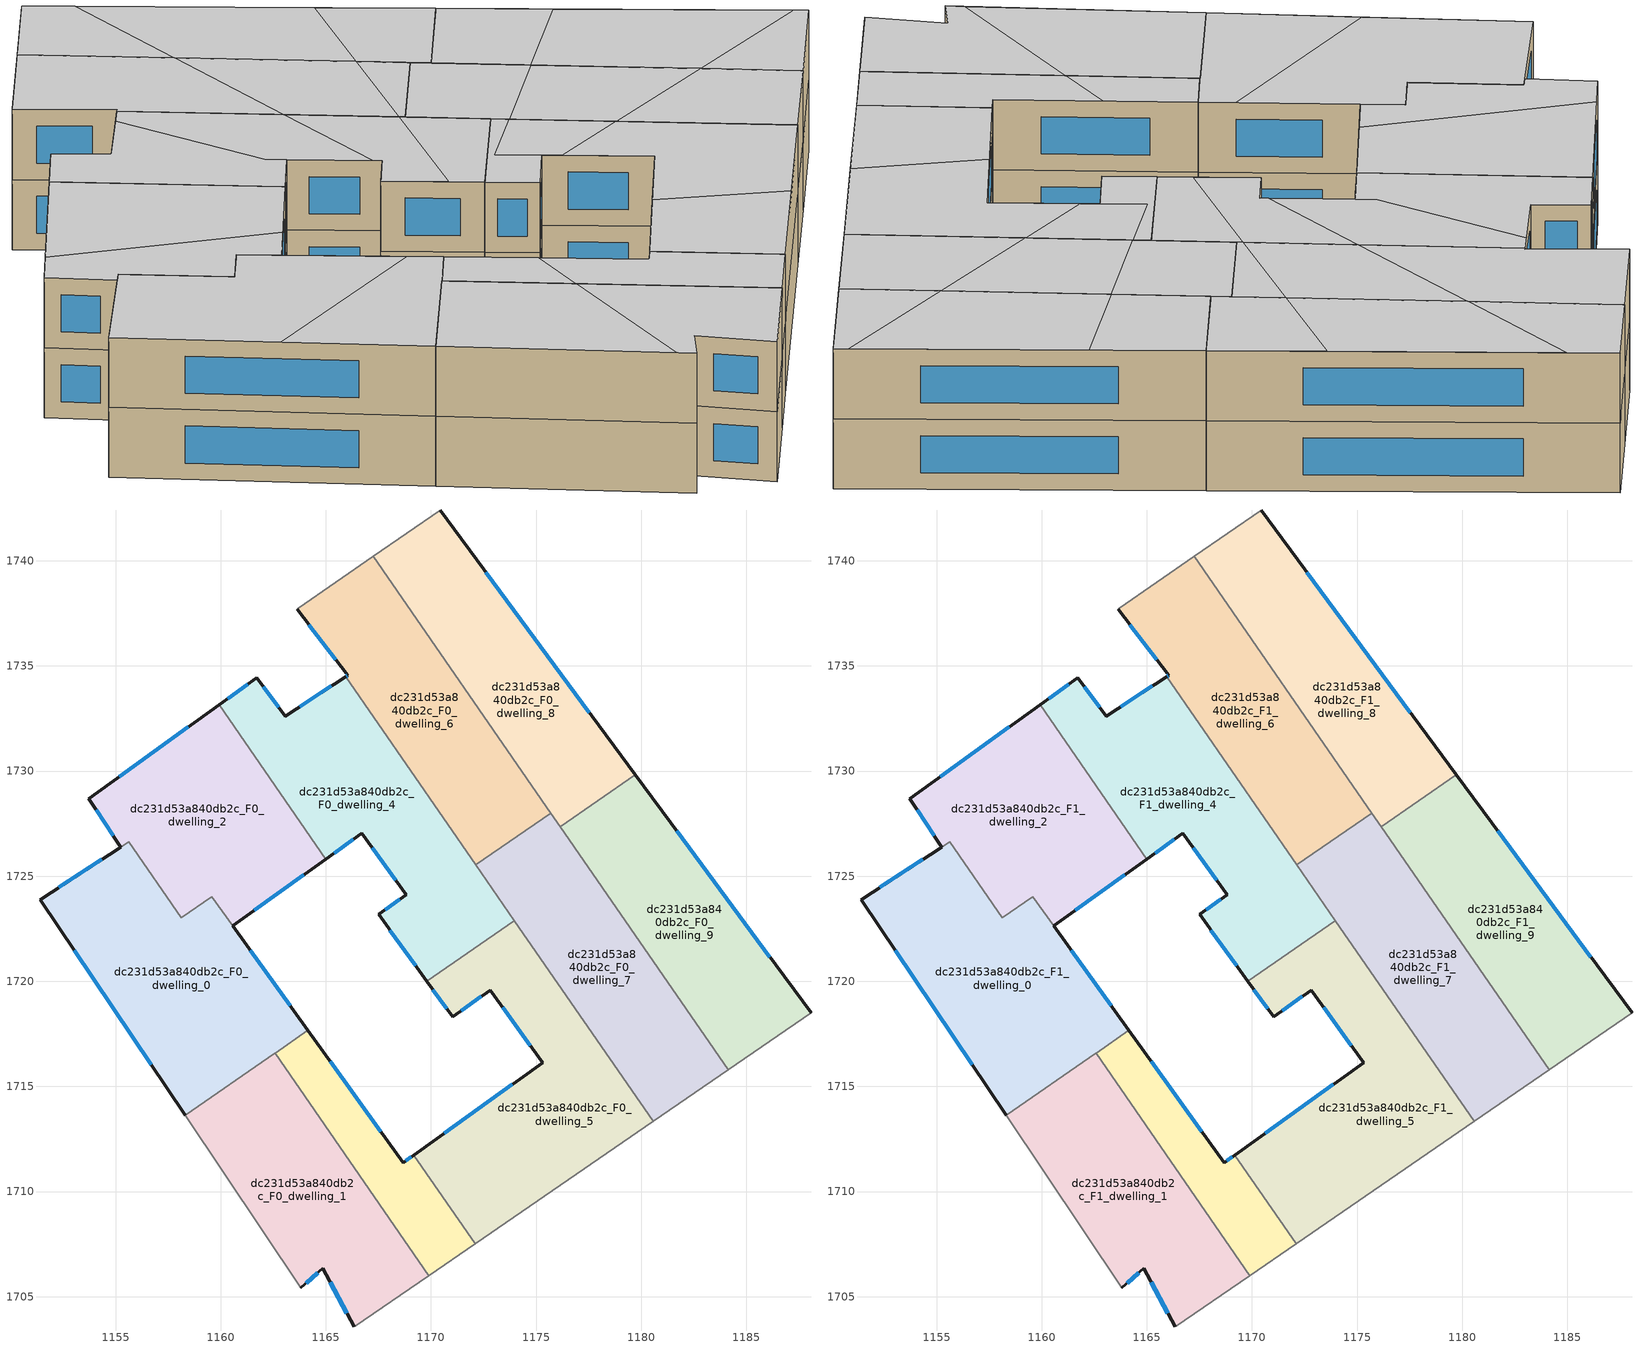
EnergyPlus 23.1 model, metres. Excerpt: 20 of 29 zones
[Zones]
dc231d53a840db2c_F0_dwelling_0
 floor ground (EU_floor_Construction): 1159.57,1724.01 1164.14,1717.67 1162.59,1716.57 1162.58,1716.58 1158.3,1713.63 1151.4,1723.89 1155.63,1726.64 1158.13,1723.02 z0
 wall outside (EU_wall_Construction): 1164.14,1717.67 1160.57,1722.63 / 1155.23,1726.38 1151.4,1723.89 1158.3,1713.63 z0:3
 wall to dc231d53a840db2c_F0_dwelling_1 (EU_wall_Construction): 1158.3,1713.63 1162.58,1716.58 1162.59,1716.57 z0:3
 wall to dc231d53a840db2c_F0_dwelling_2 (EU_wall_Construction): 1160.56,1722.64 1159.57,1724.02 / 1159.57,1724.01 1158.13,1723.02 1155.63,1726.64 1155.23,1726.38 z0:3
 wall to dc231d53a840db2c_F0_dwelling_3 (EU_wall_Construction): 1162.59,1716.57 1164.14,1717.67 z0:3
 window (EU_Window_Construction): 1153.02,1721.48 1156.68,1716.04 / 1163.3,1718.83 1161.41,1721.47 / 1154.33,1725.8 1152.3,1724.47 z0.7:2.3
dc231d53a840db2c_F0_dwelling_1
 floor ground (EU_floor_Construction): 1162.58,1716.58 1169.89,1706 1166.36,1703.57 1164.85,1706.34 1163.81,1705.43 1158.3,1713.63 z0
 wall outside (EU_wall_Construction): 1163.81,1705.43 1164.85,1706.34 1166.36,1703.57 z0:3
 wall adiabatic (EU_wall_Construction): 1166.36,1703.57 1169.89,1706 / 1158.3,1713.63 1163.81,1705.43 z0:3
 wall to dc231d53a840db2c_F0_dwelling_3 (EU_wall_Construction): 1169.89,1706 1162.59,1716.57 z0:3
 window (EU_Window_Construction): 1165.2,1705.69 1166,1704.22 / 1164.06,1705.65 1164.61,1706.13 z0.7:2.3
dc231d53a840db2c_F0_dwelling_2
 floor ground (EU_floor_Construction): 1159.92,1733.15 1164.99,1725.81 1160.56,1722.64 1159.57,1724.02 1158.13,1723.02 1155.62,1726.64 1155.23,1726.38 1153.71,1728.69 z0
 wall outside (EU_wall_Construction): 1159.92,1733.15 1153.71,1728.69 1155.23,1726.38 / 1160.56,1722.64 1164.99,1725.81 z0:3
 wall to dc231d53a840db2c_F0_dwelling_4 (EU_wall_Construction): 1164.99,1725.81 1159.92,1733.15 z0:3
 window (EU_Window_Construction): 1154.07,1728.15 1154.87,1726.93 / 1158.46,1732.1 1155.17,1729.74 / 1161.6,1723.38 1163.95,1725.07 z0.7:2.3
dc231d53a840db2c_F0_dwelling_3
 floor ground (EU_floor_Construction): 1169.18,1711.74 1172.1,1707.52 1169.89,1706 1162.59,1716.57 1164.14,1717.67 1168.68,1711.37 z0
 wall outside (EU_wall_Construction): 1169.18,1711.74 1168.68,1711.37 1164.14,1717.67 z0:3
 wall adiabatic (EU_wall_Construction): 1169.89,1706 1172.1,1707.52 z0:3
 wall to dc231d53a840db2c_F0_dwelling_5 (EU_wall_Construction): 1172.1,1707.52 1169.18,1711.74 z0:3
 window (EU_Window_Construction): 1167.61,1712.85 1165.21,1716.19 / 1169.06,1711.65 1168.8,1711.46 z0.7:2.3
dc231d53a840db2c_F0_dwelling_4
 floor ground (EU_floor_Construction): 1165.94,1734.5 1173.97,1722.88 1169.8,1720 1167.51,1723.19 1168.82,1724.12 1166.72,1727.04 1164.99,1725.81 1159.92,1733.15 1161.71,1734.43 1163.07,1732.61 z0
 wall outside (EU_wall_Construction): 1164.99,1725.81 1166.72,1727.04 1168.82,1724.12 1167.51,1723.19 1169.8,1720 / 1165.94,1734.5 1163.07,1732.61 1161.71,1734.43 1159.92,1733.15 z0:3
 wall to dc231d53a840db2c_F0_dwelling_5 (EU_wall_Construction): 1169.8,1720 1173.97,1722.88 z0:3
 wall to dc231d53a840db2c_F0_dwelling_6 (EU_wall_Construction): 1172.14,1725.53 1165.94,1734.5 z0:3
 wall to dc231d53a840db2c_F0_dwelling_7 (EU_wall_Construction): 1173.97,1722.88 1172.14,1725.53 z0:3
 window (EU_Window_Construction): 1167.21,1726.36 1168.33,1724.81 / 1165.4,1726.1 1166.31,1726.75 / 1161.29,1734.13 1160.34,1733.45 / 1162.75,1733.03 1162.03,1734 / 1165.27,1734.05 1163.75,1733.05 / 1168.05,1722.44 1169.27,1720.75 / 1168.51,1723.9 1167.82,1723.41 z0.7:2.3
dc231d53a840db2c_F0_dwelling_5
 floor ground (EU_floor_Construction): 1173.97,1722.88 1180.57,1713.33 1172.1,1707.52 1169.18,1711.74 1175.31,1716.13 1172.82,1719.59 1171.03,1718.31 1169.8,1720 z0
 wall outside (EU_wall_Construction): 1169.8,1720 1171.03,1718.31 1172.82,1719.59 1175.31,1716.13 1169.18,1711.74 z0:3
 wall adiabatic (EU_wall_Construction): 1172.1,1707.52 1180.57,1713.33 z0:3
 wall to dc231d53a840db2c_F0_dwelling_7 (EU_wall_Construction): 1180.57,1713.33 1173.97,1722.88 z0:3
 window (EU_Window_Construction): 1173.87,1715.1 1170.62,1712.77 / 1173.41,1718.78 1174.73,1716.94 / 1171.45,1718.61 1172.4,1719.29 / 1170.09,1719.61 1170.74,1718.71 z0.7:2.3
dc231d53a840db2c_F0_dwelling_6
 floor ground (EU_floor_Construction): 1167.25,1740.21 1175.7,1728 1172.14,1725.53 1165.94,1734.5 1166.03,1734.56 1163.63,1737.71 1163.69,1737.75 z0
 wall outside (EU_wall_Construction): 1163.63,1737.71 1166.03,1734.56 1165.94,1734.5 z0:3
 wall adiabatic (EU_wall_Construction): 1167.25,1740.21 1163.69,1737.75 1163.63,1737.71 z0:3
 wall to dc231d53a840db2c_F0_dwelling_7 (EU_wall_Construction): 1172.14,1725.53 1175.7,1728 z0:3
 wall to dc231d53a840db2c_F0_dwelling_8 (EU_wall_Construction): 1175.7,1728 1167.25,1740.21 z0:3
 window (EU_Window_Construction): 1164.19,1736.97 1165.47,1735.3 / 1166.01,1734.54 1165.96,1734.51 z0.7:2.3
dc231d53a840db2c_F0_dwelling_7
 floor ground (EU_floor_Construction): 1175.7,1728 1184.14,1715.79 1180.57,1713.33 1172.14,1725.53 z0
 wall adiabatic (EU_wall_Construction): 1180.57,1713.33 1184.14,1715.79 z0:3
 wall to dc231d53a840db2c_F0_dwelling_9 (EU_wall_Construction): 1184.14,1715.79 1176.14,1727.35 z0:3
 wall to dc231d53a840db2c_F0_dwelling_8 (EU_wall_Construction): 1176.14,1727.35 1175.7,1728 z0:3
dc231d53a840db2c_F0_dwelling_8
 floor ground (EU_floor_Construction): 1170.43,1742.41 1179.72,1729.82 1176.14,1727.35 1167.25,1740.21 z0
 wall outside (EU_wall_Construction): 1179.72,1729.82 1170.43,1742.41 z0:3
 wall to dc231d53a840db2c_F0_dwelling_9 (EU_wall_Construction): 1176.14,1727.35 1179.72,1729.82 z0:3
 wall adiabatic (EU_wall_Construction): 1170.43,1742.41 1167.25,1740.21 z0:3
 window (EU_Window_Construction): 1177.54,1732.78 1172.61,1739.45 z0.7:2.3
dc231d53a840db2c_F0_dwelling_9
 floor ground (EU_floor_Construction): 1179.72,1729.82 1188.08,1718.49 1184.14,1715.79 1176.14,1727.35 z0
 wall outside (EU_wall_Construction): 1188.08,1718.49 1179.72,1729.82 z0:3
 wall adiabatic (EU_wall_Construction): 1184.14,1715.79 1188.08,1718.49 z0:3
 window (EU_Window_Construction): 1186.11,1721.15 1181.68,1727.16 z0.7:2.3
dc231d53a840db2c_F1_dwelling_0
 floor to dc231d53a840db2c_F0_dwelling_0 (EU_floor_Construction): 1159.57,1724.01 1164.14,1717.67 1162.59,1716.57 1162.58,1716.58 1158.3,1713.63 1151.4,1723.89 1155.63,1726.64 1158.13,1723.02 z3
 wall outside (EU_wall_Construction): 1164.14,1717.67 1160.57,1722.63 / 1155.23,1726.38 1151.4,1723.89 1158.3,1713.63 z3:6
 wall to dc231d53a840db2c_F1_dwelling_1 (EU_wall_Construction): 1158.3,1713.63 1162.58,1716.58 1162.59,1716.57 z3:6
 wall to dc231d53a840db2c_F1_dwelling_2 (EU_wall_Construction): 1160.56,1722.64 1159.57,1724.02 / 1159.57,1724.01 1158.13,1723.02 1155.63,1726.64 1155.23,1726.38 z3:6
 wall to dc231d53a840db2c_F1_dwelling_3 (EU_wall_Construction): 1162.59,1716.57 1164.14,1717.67 z3:6
 window (EU_Window_Construction): 1153.02,1721.48 1156.68,1716.04 / 1163.3,1718.83 1161.41,1721.47 / 1154.33,1725.8 1152.3,1724.47 z3.7:5.3
 ceiling to dc231d53a840db2c_F2_dwelling_5 (EU_floor_Construction): 1163.32,1718.81 1160.56,1722.64 1159.57,1724.01 1158.13,1723.02 1155.63,1726.64 1151.4,1723.89 1155.03,1718.5 z6
 ceiling to dc231d53a840db2c_F2_dwelling_6 (EU_floor_Construction): 1162.59,1716.57 1164.14,1717.67 1163.32,1718.81 1155.03,1718.5 1158.3,1713.63 1162.58,1716.58 z6
dc231d53a840db2c_F1_dwelling_1
 floor to dc231d53a840db2c_F0_dwelling_1 (EU_floor_Construction): 1162.58,1716.58 1169.89,1706 1166.36,1703.57 1164.85,1706.34 1163.81,1705.43 1158.3,1713.63 z3
 wall outside (EU_wall_Construction): 1163.81,1705.43 1164.85,1706.34 1166.36,1703.57 z3:6
 wall adiabatic (EU_wall_Construction): 1166.36,1703.57 1169.89,1706 / 1158.3,1713.63 1163.81,1705.43 z3:6
 wall to dc231d53a840db2c_F1_dwelling_3 (EU_wall_Construction): 1169.89,1706 1162.59,1716.57 z3:6
 window (EU_Window_Construction): 1165.2,1705.69 1166,1704.22 / 1164.06,1705.65 1164.61,1706.13 z3.7:5.3
 ceiling adiabatic (EU_roof_Construction): 1163.38,1706.07 1165.47,1712.4 1162.58,1716.58 1158.3,1713.63 z6
 ceiling to dc231d53a840db2c_F2_dwelling_7 (EU_floor_Construction): 1169.89,1706 1165.47,1712.4 1163.38,1706.07 1163.81,1705.43 1164.85,1706.34 1166.36,1703.57 z6
dc231d53a840db2c_F1_dwelling_2
 floor to dc231d53a840db2c_F0_dwelling_2 (EU_floor_Construction): 1159.92,1733.15 1164.99,1725.81 1160.56,1722.64 1159.57,1724.02 1158.13,1723.02 1155.62,1726.64 1155.23,1726.38 1153.71,1728.69 z3
 wall outside (EU_wall_Construction): 1159.92,1733.15 1153.71,1728.69 1155.23,1726.38 / 1160.56,1722.64 1164.99,1725.81 z3:6
 wall to dc231d53a840db2c_F1_dwelling_4 (EU_wall_Construction): 1164.99,1725.81 1159.92,1733.15 z3:6
 window (EU_Window_Construction): 1154.07,1728.15 1154.87,1726.93 / 1158.46,1732.1 1155.17,1729.74 / 1161.6,1723.38 1163.95,1725.07 z3.7:5.3
 ceiling to dc231d53a840db2c_F2_dwelling_5 (EU_floor_Construction): 1162.05,1723.7 1155.04,1729.65 1153.71,1728.69 1155.23,1726.38 1155.62,1726.64 1158.13,1723.02 1159.57,1724.02 1160.56,1722.64 z6
 ceiling to dc231d53a840db2c_F2_dwelling_4 (EU_floor_Construction): 1164.99,1725.81 1159.92,1733.15 1155.04,1729.65 1162.05,1723.7 z6
dc231d53a840db2c_F1_dwelling_3
 floor to dc231d53a840db2c_F0_dwelling_3 (EU_floor_Construction): 1169.18,1711.74 1172.1,1707.52 1169.89,1706 1162.59,1716.57 1164.14,1717.67 1168.68,1711.37 z3
 wall outside (EU_wall_Construction): 1169.18,1711.74 1168.68,1711.37 1164.14,1717.67 z3:6
 wall adiabatic (EU_wall_Construction): 1169.89,1706 1172.1,1707.52 z3:6
 wall to dc231d53a840db2c_F1_dwelling_5 (EU_wall_Construction): 1172.1,1707.52 1169.18,1711.74 z3:6
 window (EU_Window_Construction): 1167.61,1712.85 1165.21,1716.19 / 1169.06,1711.65 1168.8,1711.46 z3.7:5.3
 ceiling to dc231d53a840db2c_F2_dwelling_7 (EU_floor_Construction): 1172.1,1707.52 1169.18,1711.74 1168.68,1711.37 1166.24,1714.75 1165.47,1712.4 1169.89,1706 z6
 ceiling to dc231d53a840db2c_F2_dwelling_6 (EU_floor_Construction): 1165.47,1712.4 1166.24,1714.75 1164.14,1717.67 1162.59,1716.57 z6
dc231d53a840db2c_F1_dwelling_4
 floor to dc231d53a840db2c_F0_dwelling_4 (EU_floor_Construction): 1165.94,1734.5 1173.97,1722.88 1169.8,1720 1167.51,1723.19 1168.82,1724.12 1166.72,1727.04 1164.99,1725.81 1159.92,1733.15 1161.71,1734.43 1163.07,1732.61 z3
 wall outside (EU_wall_Construction): 1164.99,1725.81 1166.72,1727.04 1168.82,1724.12 1167.51,1723.19 1169.8,1720 / 1165.94,1734.5 1163.07,1732.61 1161.71,1734.43 1159.92,1733.15 z3:6
 wall to dc231d53a840db2c_F1_dwelling_5 (EU_wall_Construction): 1169.8,1720 1173.97,1722.88 z3:6
 wall to dc231d53a840db2c_F1_dwelling_6 (EU_wall_Construction): 1172.14,1725.53 1165.94,1734.5 z3:6
 wall to dc231d53a840db2c_F1_dwelling_7 (EU_wall_Construction): 1173.97,1722.88 1172.14,1725.53 z3:6
 window (EU_Window_Construction): 1167.21,1726.36 1168.33,1724.81 / 1165.4,1726.1 1166.31,1726.75 / 1161.29,1734.13 1160.34,1733.45 / 1162.75,1733.03 1162.03,1734 / 1165.27,1734.05 1163.75,1733.05 / 1168.05,1722.44 1169.27,1720.75 / 1168.51,1723.9 1167.82,1723.41 z3.7:5.3
 ceiling to dc231d53a840db2c_F2_dwelling_4 (EU_floor_Construction): 1166.4,1726.82 1166.62,1726.97 1166.71,1727.04 1166.26,1727.67 1165.26,1734.05 1163.07,1732.61 1161.71,1734.43 1159.92,1733.15 1164.99,1725.81 z6
 ceiling to dc231d53a840db2c_F2_dwelling_3 (EU_floor_Construction): 1168.63,1724.39 1169.53,1729.31 1165.94,1734.5 1165.26,1734.05 1166.26,1727.67 z6
 ceiling to dc231d53a840db2c_F2_dwelling_2 (EU_floor_Construction): 1169.01,1721.11 1171.99,1725.75 1169.53,1729.31 1168.63,1724.39 1168.82,1724.12 1167.51,1723.19 z6
 ceiling to dc231d53a840db2c_F2_dwelling_1 (EU_floor_Construction): 1173.97,1722.88 1171.99,1725.75 1169.01,1721.11 1169.8,1720 z6
dc231d53a840db2c_F1_dwelling_5
 floor to dc231d53a840db2c_F0_dwelling_5 (EU_floor_Construction): 1173.97,1722.88 1180.57,1713.33 1172.1,1707.52 1169.18,1711.74 1175.31,1716.13 1172.82,1719.59 1171.03,1718.31 1169.8,1720 z3
 wall outside (EU_wall_Construction): 1169.8,1720 1171.03,1718.31 1172.82,1719.59 1175.31,1716.13 1169.18,1711.74 z3:6
 wall adiabatic (EU_wall_Construction): 1172.1,1707.52 1180.57,1713.33 z3:6
 wall to dc231d53a840db2c_F1_dwelling_7 (EU_wall_Construction): 1180.57,1713.33 1173.97,1722.88 z3:6
 window (EU_Window_Construction): 1173.87,1715.1 1170.62,1712.77 / 1173.41,1718.78 1174.73,1716.94 / 1171.45,1718.61 1172.4,1719.29 / 1170.09,1719.61 1170.74,1718.71 z3.7:5.3
 ceiling to dc231d53a840db2c_F2_dwelling_8 (EU_floor_Construction): 1180.57,1713.33 1176.67,1718.97 1173.27,1718.97 1175.31,1716.13 1172.51,1714.12 1176.27,1710.38 z6
 ceiling to dc231d53a840db2c_F2_dwelling_0 (EU_floor_Construction): 1176.67,1718.97 1174.37,1722.31 1171.78,1721.03 1173.27,1718.97 z6
 ceiling to dc231d53a840db2c_F2_dwelling_7 (EU_floor_Construction): 1176.27,1710.38 1172.51,1714.12 1169.18,1711.74 1172.1,1707.52 z6
 ceiling to dc231d53a840db2c_F2_dwelling_1 (EU_floor_Construction): 1172.82,1719.59 1171.78,1721.03 1174.37,1722.31 1173.97,1722.88 1169.8,1720 1171.03,1718.31 z6
dc231d53a840db2c_F1_dwelling_6
 floor to dc231d53a840db2c_F0_dwelling_6 (EU_floor_Construction): 1167.25,1740.21 1175.7,1728 1172.14,1725.53 1165.94,1734.5 1166.03,1734.56 1163.63,1737.71 1163.69,1737.75 z3
 wall outside (EU_wall_Construction): 1163.63,1737.71 1166.03,1734.56 1165.94,1734.5 z3:6
 wall adiabatic (EU_wall_Construction): 1167.25,1740.21 1163.69,1737.75 1163.63,1737.71 z3:6
 wall to dc231d53a840db2c_F1_dwelling_7 (EU_wall_Construction): 1172.14,1725.53 1175.7,1728 z3:6
 wall to dc231d53a840db2c_F1_dwelling_8 (EU_wall_Construction): 1175.7,1728 1167.25,1740.21 z3:6
 window (EU_Window_Construction): 1164.19,1736.97 1165.47,1735.3 / 1166.01,1734.54 1165.96,1734.51 z3.7:5.3
 ceiling to dc231d53a840db2c_F2_dwelling_3 (EU_floor_Construction): 1169.53,1729.31 1170.63,1735.32 1167.25,1740.21 1163.63,1737.71 1166.03,1734.56 1165.94,1734.5 z6
 ceiling to dc231d53a840db2c_F2_dwelling_2 (EU_floor_Construction): 1171.99,1725.75 1174.53,1729.69 1170.63,1735.32 1169.53,1729.31 z6
 ceiling to dc231d53a840db2c_F2_dwelling_1 (EU_floor_Construction): 1175.7,1728 1174.53,1729.69 1171.99,1725.75 1172.14,1725.53 z6
dc231d53a840db2c_F1_dwelling_7
 floor to dc231d53a840db2c_F0_dwelling_7 (EU_floor_Construction): 1175.7,1728 1184.14,1715.79 1180.57,1713.33 1172.14,1725.53 z3
 wall adiabatic (EU_wall_Construction): 1180.57,1713.33 1184.14,1715.79 z3:6
 wall to dc231d53a840db2c_F1_dwelling_9 (EU_wall_Construction): 1184.14,1715.79 1176.14,1727.35 z3:6
 wall to dc231d53a840db2c_F1_dwelling_8 (EU_wall_Construction): 1176.14,1727.35 1175.7,1728 z3:6
 ceiling to dc231d53a840db2c_F2_dwelling_1 (EU_floor_Construction): 1178.28,1724.25 1175.7,1728 1172.14,1725.53 1174.37,1722.31 z6
 ceiling to dc231d53a840db2c_F2_dwelling_0 (EU_floor_Construction): 1181.93,1718.97 1178.28,1724.25 1174.37,1722.31 1176.67,1718.97 z6
 ceiling to dc231d53a840db2c_F2_dwelling_8 (EU_floor_Construction): 1184.14,1715.79 1181.93,1718.97 1176.67,1718.97 1180.57,1713.33 z6
dc231d53a840db2c_F1_dwelling_8
 floor to dc231d53a840db2c_F0_dwelling_8 (EU_floor_Construction): 1170.43,1742.41 1179.72,1729.82 1176.14,1727.35 1167.25,1740.21 z3
 wall outside (EU_wall_Construction): 1179.72,1729.82 1170.43,1742.41 z3:6
 wall to dc231d53a840db2c_F1_dwelling_9 (EU_wall_Construction): 1176.14,1727.35 1179.72,1729.82 z3:6
 wall adiabatic (EU_wall_Construction): 1170.43,1742.41 1167.25,1740.21 z3:6
 window (EU_Window_Construction): 1177.54,1732.78 1172.61,1739.45 z3.7:5.3
 ceiling to dc231d53a840db2c_F2_dwelling_2 (EU_floor_Construction): 1174.53,1729.69 1176.99,1733.52 1171.63,1740.78 1170.63,1735.32 z6
 ceiling to dc231d53a840db2c_F2_dwelling_3 (EU_floor_Construction): 1170.63,1735.32 1171.63,1740.78 1170.43,1742.41 1167.25,1740.21 z6
 ceiling adiabatic (EU_roof_Construction): 1179.72,1729.82 1176.99,1733.52 1174.53,1729.69 1176.14,1727.35 z6
dc231d53a840db2c_F1_dwelling_9
 floor to dc231d53a840db2c_F0_dwelling_9 (EU_floor_Construction): 1179.72,1729.82 1188.08,1718.49 1184.14,1715.79 1176.14,1727.35 z3
 wall outside (EU_wall_Construction): 1188.08,1718.49 1179.72,1729.82 z3:6
 wall adiabatic (EU_wall_Construction): 1184.14,1715.79 1188.08,1718.49 z3:6
 window (EU_Window_Construction): 1186.11,1721.15 1181.68,1727.16 z3.7:5.3
 ceiling to dc231d53a840db2c_F2_dwelling_0 (EU_floor_Construction): 1187.72,1718.97 1182.34,1726.26 1178.28,1724.25 1181.93,1718.97 z6
 ceiling adiabatic (EU_roof_Construction): 1182.34,1726.26 1179.72,1729.82 1176.14,1727.35 1178.28,1724.25 z6
 ceiling to dc231d53a840db2c_F2_dwelling_8 (EU_floor_Construction): 1188.08,1718.49 1187.72,1718.97 1181.93,1718.97 1184.14,1715.79 z6
[Building]
EU S2 Campaign: North Axis=0; Terrain=City; Solar Distribution=FullExterior
[Site:Location]
Budapest.Ferenc.Liszt.Intl.AP: Latitude=47.437; Longitude=19.256; Time Zone=1; Elevation=185
[SizingPeriod:WeatherFileDays]
AnnualSizingPeriod: Begin Month=1; Begin Day of Month=1; End Month=12; End Day of Month=31; Day of Week for Start Day=Monday; Use Weather File Daylight Saving Period=No; Use Weather File Rain and Snow Indicators=No
[MATERIAL]
EU_InternalMass_Material: Roughness=MediumRough; Thickness=0.1; Conductivity=1; Density=1800; Specific Heat=900; Thermal Absorptance=0.9; Solar Absorptance=0.7; Visible Absorptance=0.7
[MATERIAL:NOMASS] Roughness=MediumRough; Thermal Absorptance=0.9; Solar Absorptance=0.7; Visible Absorptance=0.7
Name | Thermal Resistance
EU_wall_NoMass | 0.832559
EU_roof_NoMass | 1.39638
EU_floor_NoMass | 0.872794
[WINDOWMATERIAL:SIMPLEGLAZINGSYSTEM]
EU_Window_SimpleGlazing: UFactor=2.79869; Solar Heat Gain Coefficient=0.75; Visible Transmittance=0.75
[CONSTRUCTION]
EU_wall_Construction: EU_wall_NoMass
EU_roof_Construction: EU_roof_NoMass
EU_floor_Construction: EU_floor_NoMass
EU_Window_Construction: EU_Window_SimpleGlazing
EU_InternalMass_Construction: EU_InternalMass_Material
[ZONE] Type=1; Multiplier=1; Ceiling Height=autocalculate; Floor Area=autocalculate; Part of Total Floor Area=Yes
Name | Volume
dc231d53a840db2c_F0_dwelling_0; dc231d53a840db2c_F1_dwelling_0 | 231.755
dc231d53a840db2c_F0_dwelling_1; dc231d53a840db2c_F1_dwelling_1 | 192.538
dc231d53a840db2c_F0_dwelling_2; dc231d53a840db2c_F1_dwelling_2 | 187.974
dc231d53a840db2c_F0_dwelling_3; dc231d53a840db2c_F1_dwelling_3 | 87.0875
dc231d53a840db2c_F0_dwelling_4; dc231d53a840db2c_F1_dwelling_4 | 227.831
dc231d53a840db2c_F0_dwelling_5; dc231d53a840db2c_F1_dwelling_5 | 227.83
dc231d53a840db2c_F0_dwelling_6; dc231d53a840db2c_F1_dwelling_6 | 192.626
dc231d53a840db2c_F0_dwelling_7; dc231d53a840db2c_F1_dwelling_7 | 192.627
dc231d53a840db2c_F0_dwelling_8; dc231d53a840db2c_F1_dwelling_8 | 192.565
dc231d53a840db2c_F0_dwelling_9; dc231d53a840db2c_F1_dwelling_9 | 192.554
[INTERNALMASS] Construction=EU_InternalMass_Construction
Name | Zone or ZoneList | Surface Area
dc231d53a840db2c_F0_dwelling_0_EU_InternalMass | dc231d53a840db2c_F0_dwelling_0 | 77.2853
dc231d53a840db2c_F0_dwelling_1_EU_InternalMass | dc231d53a840db2c_F0_dwelling_1 | 64.1789
dc231d53a840db2c_F0_dwelling_2_EU_InternalMass | dc231d53a840db2c_F0_dwelling_2 | 62.6582
dc231d53a840db2c_F0_dwelling_3_EU_InternalMass | dc231d53a840db2c_F0_dwelling_3 | 29.0292
dc231d53a840db2c_F0_dwelling_4_EU_InternalMass | dc231d53a840db2c_F0_dwelling_4 | 75.9435
dc231d53a840db2c_F0_dwelling_5_EU_InternalMass | dc231d53a840db2c_F0_dwelling_5 | 75.9468
dc231d53a840db2c_F0_dwelling_6_EU_InternalMass | dc231d53a840db2c_F0_dwelling_6 | 64.2093
dc231d53a840db2c_F0_dwelling_7_EU_InternalMass | dc231d53a840db2c_F0_dwelling_7 | 64.2094
dc231d53a840db2c_F0_dwelling_8_EU_InternalMass | dc231d53a840db2c_F0_dwelling_8 | 64.1881
dc231d53a840db2c_F0_dwelling_9_EU_InternalMass | dc231d53a840db2c_F0_dwelling_9 | 64.1842
dc231d53a840db2c_F1_dwelling_0_EU_InternalMass | dc231d53a840db2c_F1_dwelling_0 | 77.2853
dc231d53a840db2c_F1_dwelling_1_EU_InternalMass | dc231d53a840db2c_F1_dwelling_1 | 64.1789
dc231d53a840db2c_F1_dwelling_2_EU_InternalMass | dc231d53a840db2c_F1_dwelling_2 | 62.6582
dc231d53a840db2c_F1_dwelling_3_EU_InternalMass | dc231d53a840db2c_F1_dwelling_3 | 29.0292
dc231d53a840db2c_F1_dwelling_4_EU_InternalMass | dc231d53a840db2c_F1_dwelling_4 | 75.9435
dc231d53a840db2c_F1_dwelling_5_EU_InternalMass | dc231d53a840db2c_F1_dwelling_5 | 75.9468
dc231d53a840db2c_F1_dwelling_6_EU_InternalMass | dc231d53a840db2c_F1_dwelling_6 | 64.2093
dc231d53a840db2c_F1_dwelling_7_EU_InternalMass | dc231d53a840db2c_F1_dwelling_7 | 64.2094
dc231d53a840db2c_F1_dwelling_8_EU_InternalMass | dc231d53a840db2c_F1_dwelling_8 | 64.1881
dc231d53a840db2c_F1_dwelling_9_EU_InternalMass | dc231d53a840db2c_F1_dwelling_9 | 64.1842
[OTHEREQUIPMENT] Fuel Type=Electricity; Design Level Calculation Method=Watts/Area; Power per Zone Floor Area=1; Fraction Latent=0; Fraction Radiant=0; Fraction Lost=0; Carbon Dioxide Generation Rate=0; EndUse Subcategory=EU_Step8_InternalGains
Name | Zone or ZoneList or Space or SpaceList | Schedule
EU_Step8_InternalGain_dc231d53a840db2c_F0_dwelling_0_f000 | dc231d53a840db2c_F0_dwelling_0 | EU_Step8_GainSchedule_dc231d53a840db2c_F0_dwelling_0_f000
EU_Step8_InternalGain_dc231d53a840db2c_F0_dwelling_1_f000 | dc231d53a840db2c_F0_dwelling_1 | EU_Step8_GainSchedule_dc231d53a840db2c_F0_dwelling_1_f000
EU_Step8_InternalGain_dc231d53a840db2c_F0_dwelling_2_f000 | dc231d53a840db2c_F0_dwelling_2 | EU_Step8_GainSchedule_dc231d53a840db2c_F0_dwelling_2_f000
EU_Step8_InternalGain_dc231d53a840db2c_F0_dwelling_3_f000 | dc231d53a840db2c_F0_dwelling_3 | EU_Step8_GainSchedule_dc231d53a840db2c_F0_dwelling_3_f000
EU_Step8_InternalGain_dc231d53a840db2c_F0_dwelling_4_f000 | dc231d53a840db2c_F0_dwelling_4 | EU_Step8_GainSchedule_dc231d53a840db2c_F0_dwelling_4_f000
EU_Step8_InternalGain_dc231d53a840db2c_F0_dwelling_5_f000 | dc231d53a840db2c_F0_dwelling_5 | EU_Step8_GainSchedule_dc231d53a840db2c_F0_dwelling_5_f000
EU_Step8_InternalGain_dc231d53a840db2c_F0_dwelling_6_f000 | dc231d53a840db2c_F0_dwelling_6 | EU_Step8_GainSchedule_dc231d53a840db2c_F0_dwelling_6_f000
EU_Step8_InternalGain_dc231d53a840db2c_F0_dwelling_7_f000 | dc231d53a840db2c_F0_dwelling_7 | EU_Step8_GainSchedule_dc231d53a840db2c_F0_dwelling_7_f000
EU_Step8_InternalGain_dc231d53a840db2c_F0_dwelling_8_f000 | dc231d53a840db2c_F0_dwelling_8 | EU_Step8_GainSchedule_dc231d53a840db2c_F0_dwelling_8_f000
EU_Step8_InternalGain_dc231d53a840db2c_F0_dwelling_9_f000 | dc231d53a840db2c_F0_dwelling_9 | EU_Step8_GainSchedule_dc231d53a840db2c_F0_dwelling_9_f000
EU_Step8_InternalGain_dc231d53a840db2c_F1_dwelling_0_f000 | dc231d53a840db2c_F1_dwelling_0 | EU_Step8_GainSchedule_dc231d53a840db2c_F1_dwelling_0_f000
EU_Step8_InternalGain_dc231d53a840db2c_F1_dwelling_1_f000 | dc231d53a840db2c_F1_dwelling_1 | EU_Step8_GainSchedule_dc231d53a840db2c_F1_dwelling_1_f000
EU_Step8_InternalGain_dc231d53a840db2c_F1_dwelling_2_f000 | dc231d53a840db2c_F1_dwelling_2 | EU_Step8_GainSchedule_dc231d53a840db2c_F1_dwelling_2_f000
EU_Step8_InternalGain_dc231d53a840db2c_F1_dwelling_3_f000 | dc231d53a840db2c_F1_dwelling_3 | EU_Step8_GainSchedule_dc231d53a840db2c_F1_dwelling_3_f000
EU_Step8_InternalGain_dc231d53a840db2c_F1_dwelling_4_f000 | dc231d53a840db2c_F1_dwelling_4 | EU_Step8_GainSchedule_dc231d53a840db2c_F1_dwelling_4_f000
EU_Step8_InternalGain_dc231d53a840db2c_F1_dwelling_5_f000 | dc231d53a840db2c_F1_dwelling_5 | EU_Step8_GainSchedule_dc231d53a840db2c_F1_dwelling_5_f000
EU_Step8_InternalGain_dc231d53a840db2c_F1_dwelling_6_f000 | dc231d53a840db2c_F1_dwelling_6 | EU_Step8_GainSchedule_dc231d53a840db2c_F1_dwelling_6_f000
EU_Step8_InternalGain_dc231d53a840db2c_F1_dwelling_7_f000 | dc231d53a840db2c_F1_dwelling_7 | EU_Step8_GainSchedule_dc231d53a840db2c_F1_dwelling_7_f000
EU_Step8_InternalGain_dc231d53a840db2c_F1_dwelling_8_f000 | dc231d53a840db2c_F1_dwelling_8 | EU_Step8_GainSchedule_dc231d53a840db2c_F1_dwelling_8_f000
EU_Step8_InternalGain_dc231d53a840db2c_F1_dwelling_9_f000 | dc231d53a840db2c_F1_dwelling_9 | EU_Step8_GainSchedule_dc231d53a840db2c_F1_dwelling_9_f000
[ZONEVENTILATION:DESIGNFLOWRATE] Schedule=EU_AlwaysOn; Design Flow Rate Calculation Method=AirChanges/Hour; Air Changes per Hour=0.475469; Ventilation Type=Natural; Fan Pressure Rise=0; Fan Total Efficiency=1; Constant Term Coefficient=1; Temperature Term Coefficient=0; Velocity Term Coefficient=0; Velocity Squared Term Coefficient=0; Minimum Indoor Temperature=-100; Maximum Indoor Temperature=100; Delta Temperature=-100; Minimum Outdoor Temperature=-100; Maximum Outdoor Temperature=100; Maximum Wind Speed=40
Name | Zone or ZoneList or Space or SpaceList
EU_ConstantAir_dc231d53a840db2c_F0_dwelling_0 | dc231d53a840db2c_F0_dwelling_0
EU_ConstantAir_dc231d53a840db2c_F0_dwelling_1 | dc231d53a840db2c_F0_dwelling_1
EU_ConstantAir_dc231d53a840db2c_F0_dwelling_2 | dc231d53a840db2c_F0_dwelling_2
EU_ConstantAir_dc231d53a840db2c_F0_dwelling_3 | dc231d53a840db2c_F0_dwelling_3
EU_ConstantAir_dc231d53a840db2c_F0_dwelling_4 | dc231d53a840db2c_F0_dwelling_4
EU_ConstantAir_dc231d53a840db2c_F0_dwelling_5 | dc231d53a840db2c_F0_dwelling_5
EU_ConstantAir_dc231d53a840db2c_F0_dwelling_6 | dc231d53a840db2c_F0_dwelling_6
EU_ConstantAir_dc231d53a840db2c_F0_dwelling_7 | dc231d53a840db2c_F0_dwelling_7
EU_ConstantAir_dc231d53a840db2c_F0_dwelling_8 | dc231d53a840db2c_F0_dwelling_8
EU_ConstantAir_dc231d53a840db2c_F0_dwelling_9 | dc231d53a840db2c_F0_dwelling_9
EU_ConstantAir_dc231d53a840db2c_F1_dwelling_0 | dc231d53a840db2c_F1_dwelling_0
EU_ConstantAir_dc231d53a840db2c_F1_dwelling_1 | dc231d53a840db2c_F1_dwelling_1
EU_ConstantAir_dc231d53a840db2c_F1_dwelling_2 | dc231d53a840db2c_F1_dwelling_2
EU_ConstantAir_dc231d53a840db2c_F1_dwelling_3 | dc231d53a840db2c_F1_dwelling_3
EU_ConstantAir_dc231d53a840db2c_F1_dwelling_4 | dc231d53a840db2c_F1_dwelling_4
EU_ConstantAir_dc231d53a840db2c_F1_dwelling_5 | dc231d53a840db2c_F1_dwelling_5
EU_ConstantAir_dc231d53a840db2c_F1_dwelling_6 | dc231d53a840db2c_F1_dwelling_6
EU_ConstantAir_dc231d53a840db2c_F1_dwelling_7 | dc231d53a840db2c_F1_dwelling_7
EU_ConstantAir_dc231d53a840db2c_F1_dwelling_8 | dc231d53a840db2c_F1_dwelling_8
EU_ConstantAir_dc231d53a840db2c_F1_dwelling_9 | dc231d53a840db2c_F1_dwelling_9
[HVACTEMPLATE:THERMOSTAT] Constant Heating Setpoint=20; Constant Cooling Setpoint=50
EU_HeatOnly_dc231d53a840db2c_F0_dwelling_0; EU_HeatOnly_dc231d53a840db2c_F0_dwelling_1; EU_HeatOnly_dc231d53a840db2c_F0_dwelling_2; EU_HeatOnly_dc231d53a840db2c_F0_dwelling_3; EU_HeatOnly_dc231d53a840db2c_F0_dwelling_4; EU_HeatOnly_dc231d53a840db2c_F0_dwelling_5; EU_HeatOnly_dc231d53a840db2c_F0_dwelling_6; EU_HeatOnly_dc231d53a840db2c_F0_dwelling_7; EU_HeatOnly_dc231d53a840db2c_F0_dwelling_8; EU_HeatOnly_dc231d53a840db2c_F0_dwelling_9; EU_HeatOnly_dc231d53a840db2c_F1_dwelling_0; EU_HeatOnly_dc231d53a840db2c_F1_dwelling_1; EU_HeatOnly_dc231d53a840db2c_F1_dwelling_2; EU_HeatOnly_dc231d53a840db2c_F1_dwelling_3; EU_HeatOnly_dc231d53a840db2c_F1_dwelling_4; EU_HeatOnly_dc231d53a840db2c_F1_dwelling_5; EU_HeatOnly_dc231d53a840db2c_F1_dwelling_6; EU_HeatOnly_dc231d53a840db2c_F1_dwelling_7; EU_HeatOnly_dc231d53a840db2c_F1_dwelling_8; EU_HeatOnly_dc231d53a840db2c_F1_dwelling_9; EU_HeatOnly_dc231d53a840db2c_F2_dwelling_0; EU_HeatOnly_dc231d53a840db2c_F2_dwelling_1; EU_HeatOnly_dc231d53a840db2c_F2_dwelling_2; EU_HeatOnly_dc231d53a840db2c_F2_dwelling_3; EU_HeatOnly_dc231d53a840db2c_F2_dwelling_4; EU_HeatOnly_dc231d53a840db2c_F2_dwelling_5; EU_HeatOnly_dc231d53a840db2c_F2_dwelling_6; EU_HeatOnly_dc231d53a840db2c_F2_dwelling_7; EU_HeatOnly_dc231d53a840db2c_F2_dwelling_8
[HVACTEMPLATE:ZONE:IDEALLOADSAIRSYSTEM] System Availability Schedule=EU_AlwaysOn; Maximum Heating Supply Air Temperature=50; Minimum Cooling Supply Air Temperature=13; Maximum Heating Supply Air Humidity Ratio=0.0156; Minimum Cooling Supply Air Humidity Ratio=0.0077; Heating Limit=NoLimit; Cooling Limit=NoLimit; Heating Availability Schedule=EU_AlwaysOn; Cooling Availability Schedule=EU_CoolingOff; Dehumidification Control Type=ConstantSensibleHeatRatio; Cooling Sensible Heat Ratio=0.7; Dehumidification Setpoint=60; Humidification Control Type=None; Humidification Setpoint=30; Outdoor Air Method=None; Outdoor Air Flow Rate per Person=0.00944; Outdoor Air Flow Rate per Zone Floor Area=0; Outdoor Air Flow Rate per Zone=0; Demand Controlled Ventilation Type=None; Outdoor Air Economizer Type=NoEconomizer; Heat Recovery Type=None; Sensible Heat Recovery Effectiveness=0.7; Latent Heat Recovery Effectiveness=0.65
Name | Template Thermostat
dc231d53a840db2c_F0_dwelling_0 | EU_HeatOnly_dc231d53a840db2c_F0_dwelling_0
dc231d53a840db2c_F0_dwelling_1 | EU_HeatOnly_dc231d53a840db2c_F0_dwelling_1
dc231d53a840db2c_F0_dwelling_2 | EU_HeatOnly_dc231d53a840db2c_F0_dwelling_2
dc231d53a840db2c_F0_dwelling_3 | EU_HeatOnly_dc231d53a840db2c_F0_dwelling_3
dc231d53a840db2c_F0_dwelling_4 | EU_HeatOnly_dc231d53a840db2c_F0_dwelling_4
dc231d53a840db2c_F0_dwelling_5 | EU_HeatOnly_dc231d53a840db2c_F0_dwelling_5
dc231d53a840db2c_F0_dwelling_6 | EU_HeatOnly_dc231d53a840db2c_F0_dwelling_6
dc231d53a840db2c_F0_dwelling_7 | EU_HeatOnly_dc231d53a840db2c_F0_dwelling_7
dc231d53a840db2c_F0_dwelling_8 | EU_HeatOnly_dc231d53a840db2c_F0_dwelling_8
dc231d53a840db2c_F0_dwelling_9 | EU_HeatOnly_dc231d53a840db2c_F0_dwelling_9
dc231d53a840db2c_F1_dwelling_0 | EU_HeatOnly_dc231d53a840db2c_F1_dwelling_0
dc231d53a840db2c_F1_dwelling_1 | EU_HeatOnly_dc231d53a840db2c_F1_dwelling_1
dc231d53a840db2c_F1_dwelling_2 | EU_HeatOnly_dc231d53a840db2c_F1_dwelling_2
dc231d53a840db2c_F1_dwelling_3 | EU_HeatOnly_dc231d53a840db2c_F1_dwelling_3
dc231d53a840db2c_F1_dwelling_4 | EU_HeatOnly_dc231d53a840db2c_F1_dwelling_4
dc231d53a840db2c_F1_dwelling_5 | EU_HeatOnly_dc231d53a840db2c_F1_dwelling_5
dc231d53a840db2c_F1_dwelling_6 | EU_HeatOnly_dc231d53a840db2c_F1_dwelling_6
dc231d53a840db2c_F1_dwelling_7 | EU_HeatOnly_dc231d53a840db2c_F1_dwelling_7
dc231d53a840db2c_F1_dwelling_8 | EU_HeatOnly_dc231d53a840db2c_F1_dwelling_8
dc231d53a840db2c_F1_dwelling_9 | EU_HeatOnly_dc231d53a840db2c_F1_dwelling_9
[SIZING:ZONE] Zone Cooling Design Supply Air Temperature Input Method=SupplyAirTemperature; Zone Cooling Design Supply Air Temperature=13; Zone Heating Design Supply Air Temperature Input Method=SupplyAirTemperature; Zone Heating Design Supply Air Temperature=50; Zone Cooling Design Supply Air Humidity Ratio=0.008; Zone Heating Design Supply Air Humidity Ratio=0.008; Cooling Design Air Flow Method=DesignDay; Cooling Design Air Flow Rate=0; Cooling Minimum Air Flow per Zone Floor Area=0.000762; Cooling Minimum Air Flow=0; Cooling Minimum Air Flow Fraction=0.2; Heating Design Air Flow Method=DesignDay; Heating Design Air Flow Rate=0; Heating Maximum Air Flow per Zone Floor Area=0.002032; Heating Maximum Air Flow=0.141576; Heating Maximum Air Flow Fraction=0.3; Account for Dedicated Outdoor Air System=No; Dedicated Outdoor Air System Control Strategy=NeutralSupplyAir; Dedicated Outdoor Air Low Setpoint Temperature for Design=autosize; Dedicated Outdoor Air High Setpoint Temperature for Design=autosize; Zone Load Sizing Method=Sensible Load Only No Latent Load; Zone Latent Cooling Design Supply Air Humidity Ratio Input Method=HumidityRatioDifference; Zone Cooling Design Supply Air Humidity Ratio Difference=0.005; Zone Latent Heating Design Supply Air Humidity Ratio Input Method=HumidityRatioDifference; Zone Humidification Design Supply Air Humidity Ratio Difference=0.005
dc231d53a840db2c_F0_dwelling_0; dc231d53a840db2c_F0_dwelling_1; dc231d53a840db2c_F0_dwelling_2; dc231d53a840db2c_F0_dwelling_3; dc231d53a840db2c_F0_dwelling_4; dc231d53a840db2c_F0_dwelling_5; dc231d53a840db2c_F0_dwelling_6; dc231d53a840db2c_F0_dwelling_7; dc231d53a840db2c_F0_dwelling_8; dc231d53a840db2c_F0_dwelling_9; dc231d53a840db2c_F1_dwelling_0; dc231d53a840db2c_F1_dwelling_1; dc231d53a840db2c_F1_dwelling_2; dc231d53a840db2c_F1_dwelling_3; dc231d53a840db2c_F1_dwelling_4; dc231d53a840db2c_F1_dwelling_5; dc231d53a840db2c_F1_dwelling_6; dc231d53a840db2c_F1_dwelling_7; dc231d53a840db2c_F1_dwelling_8; dc231d53a840db2c_F1_dwelling_9
[SCHEDULE:CONSTANT]
Name | Hourly Value
EU_AlwaysOn | 1
EU_CoolingOff | 0
[SCHEDULE:FILE] Column Number=1; Rows to Skip at Top=0; Number of Hours of Data=8760; Column Separator=Comma; Interpolate to Timestep=No; Minutes per Item=60; Adjust Schedule for Daylight Savings=Yes
Name | File
EU_Step8_GainSchedule_dc231d53a840db2c_F0_dwelling_0_f000 | ../../schedules/dc231d53a840db2c/dc231d53a840db2c_F0_dwelling_0_f000_gain.csv
EU_Step8_GainSchedule_dc231d53a840db2c_F0_dwelling_1_f000 | ../../schedules/dc231d53a840db2c/dc231d53a840db2c_F0_dwelling_1_f000_gain.csv
EU_Step8_GainSchedule_dc231d53a840db2c_F0_dwelling_2_f000 | ../../schedules/dc231d53a840db2c/dc231d53a840db2c_F0_dwelling_2_f000_gain.csv
EU_Step8_GainSchedule_dc231d53a840db2c_F0_dwelling_3_f000 | ../../schedules/dc231d53a840db2c/dc231d53a840db2c_F0_dwelling_3_f000_gain.csv
EU_Step8_GainSchedule_dc231d53a840db2c_F0_dwelling_4_f000 | ../../schedules/dc231d53a840db2c/dc231d53a840db2c_F0_dwelling_4_f000_gain.csv
EU_Step8_GainSchedule_dc231d53a840db2c_F0_dwelling_5_f000 | ../../schedules/dc231d53a840db2c/dc231d53a840db2c_F0_dwelling_5_f000_gain.csv
EU_Step8_GainSchedule_dc231d53a840db2c_F0_dwelling_6_f000 | ../../schedules/dc231d53a840db2c/dc231d53a840db2c_F0_dwelling_6_f000_gain.csv
EU_Step8_GainSchedule_dc231d53a840db2c_F0_dwelling_7_f000 | ../../schedules/dc231d53a840db2c/dc231d53a840db2c_F0_dwelling_7_f000_gain.csv
EU_Step8_GainSchedule_dc231d53a840db2c_F0_dwelling_8_f000 | ../../schedules/dc231d53a840db2c/dc231d53a840db2c_F0_dwelling_8_f000_gain.csv
EU_Step8_GainSchedule_dc231d53a840db2c_F0_dwelling_9_f000 | ../../schedules/dc231d53a840db2c/dc231d53a840db2c_F0_dwelling_9_f000_gain.csv
EU_Step8_GainSchedule_dc231d53a840db2c_F1_dwelling_0_f000 | ../../schedules/dc231d53a840db2c/dc231d53a840db2c_F1_dwelling_0_f000_gain.csv
EU_Step8_GainSchedule_dc231d53a840db2c_F1_dwelling_1_f000 | ../../schedules/dc231d53a840db2c/dc231d53a840db2c_F1_dwelling_1_f000_gain.csv
EU_Step8_GainSchedule_dc231d53a840db2c_F1_dwelling_2_f000 | ../../schedules/dc231d53a840db2c/dc231d53a840db2c_F1_dwelling_2_f000_gain.csv
EU_Step8_GainSchedule_dc231d53a840db2c_F1_dwelling_3_f000 | ../../schedules/dc231d53a840db2c/dc231d53a840db2c_F1_dwelling_3_f000_gain.csv
EU_Step8_GainSchedule_dc231d53a840db2c_F1_dwelling_4_f000 | ../../schedules/dc231d53a840db2c/dc231d53a840db2c_F1_dwelling_4_f000_gain.csv
EU_Step8_GainSchedule_dc231d53a840db2c_F1_dwelling_5_f000 | ../../schedules/dc231d53a840db2c/dc231d53a840db2c_F1_dwelling_5_f000_gain.csv
EU_Step8_GainSchedule_dc231d53a840db2c_F1_dwelling_6_f000 | ../../schedules/dc231d53a840db2c/dc231d53a840db2c_F1_dwelling_6_f000_gain.csv
EU_Step8_GainSchedule_dc231d53a840db2c_F1_dwelling_7_f000 | ../../schedules/dc231d53a840db2c/dc231d53a840db2c_F1_dwelling_7_f000_gain.csv
EU_Step8_GainSchedule_dc231d53a840db2c_F1_dwelling_8_f000 | ../../schedules/dc231d53a840db2c/dc231d53a840db2c_F1_dwelling_8_f000_gain.csv
EU_Step8_GainSchedule_dc231d53a840db2c_F1_dwelling_9_f000 | ../../schedules/dc231d53a840db2c/dc231d53a840db2c_F1_dwelling_9_f000_gain.csv
